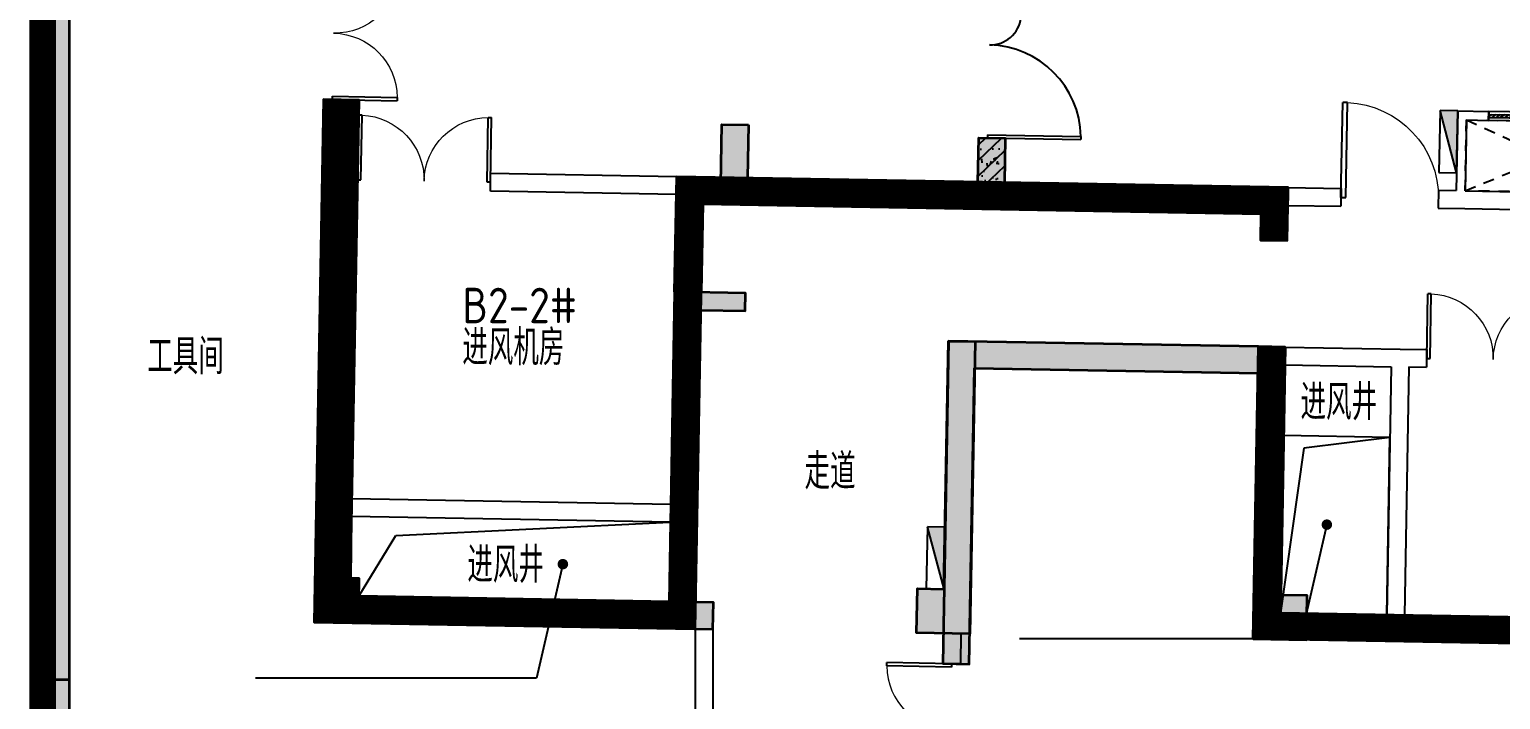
# Model space of a CAD drawing. Extents: x 512858 to 514372, y -232486 to -231710.
# Drawn here: x 512868.3 to 512884.9, y -232231.13 to -232223.56 of the extents above; entities that cross this region are included whole.
import ezdxf

# ---------------------------------------------------------------- set-up
doc = ezdxf.new("R2010")
doc.units = 0
doc.header["$LTSCALE"] = 1000
for name, pattern in [('1#HXT-B2$0$CACHE2', [0.1875, 0.125, -0.0625]), ('__DASH', [0.35, 0.25, -0.1]), ('DASH', [0.35, 0.25, -0.1])]:
    doc.linetypes.add(name, pattern=pattern)
doc.layers.get('0').update_dxf_attribs({"color": 252})
for name, color, linetype in [('1#HXT-B2$0$A-FIRE-DOOR', 252, 'Continuous'), ('1#HXT-B2$0$A-HOLE-H', 252, '1#HXT-B2$0$CACHE2'), ('1#HXT-B2$0$A-PATT-COLU', 252, 'Continuous'), ('1#HXT-B2$0$A-STR-CONC-B', 252, 'Continuous'), ('1#HXT-B2$0$A-WALL-S', 252, 'Continuous'), ('1#HXT-B2$0$A-WINDOW', 252, 'Continuous'), ('_0', 252, 'Continuous'), ('A-ANNO-NOTE', 252, 'Continuous'), ('A-DOOR-FIRE', 252, 'Continuous'), ('A-WALL-BLOK', 252, 'Continuous'), ('PUB_HATCH', 252, 'Continuous'), ('WALL', 252, 'Continuous'), ('建-房间名称', 252, 'Continuous'), ('风井', 252, 'Continuous')]:
    doc.layers.add(name, color=color, linetype=linetype)
for name, color, linetype, lineweight in [('P-FIRE-FH', 252, 'Continuous', 25), ('S-WALL', 252, 'Continuous', 35), ('S-WALL-HATC', 252, 'Continuous', 25), ('面积-不计容-地下室-1', 4, 'Continuous', 0)]:
    doc.layers.add(name, color=color, linetype=linetype, lineweight=lineweight)
doc.styles.add('邻里中心-雨水$0$STANDARD', font='GBENOR', dxfattribs={"bigfont": 'GBCBIG'})
pattern_1 = [(45, (0, 0), (-88.38834764831844, 88.38834764831844), []), (50, (0, 0), (358.6300913003767, -31.37606749129755), [37.5, -412.5]), (355, (0, 0), (-69.3756668065, 376.0960668500059), [30, -330]), (100.4514, (29.88584, -2.61467), (289.2546908570108, 344.7197710304768), [31.870095, -350.571056]), (46.1842, (0, 100), (533.6205243128222, -82.75950716450905), [56.25, -618.75]), (96.63560000000001, (44.4683725, 93.1033465), (467.3313527743517, 487.0589354502209), [47.805144, -525.8565]), (351.1842, (0, 100), (467.3309725668136, 487.0593004626623), [45, -495]), (21, (50, 75), (298.4535260592309, -201.3094453326694), [37.5, -412.5]), (325.9999999999999, (50, 75), (121.6576659607912, 362.5750225234264), [30, -330]), (71.4514, (74.8711165, 58.224197), (420.111314290745, 161.2652483549762), [31.870095, -350.571056]), (37.5, (0, 0), (6.079927658645312, 166.4469269156558), [0, -326, 0, -335, 0, -331.25]), (7.5, (0, 0), (131.5347687210743, 197.2058559411801), [0, -191, 0, -318.5, 0, -126.25]), (-32.5, (-111.5, 0), (266.9112180862045, -11.27743586718988), [0, -125, 0, -390, 0, -517.5]), (-42.50000000000001, (-161.5, 0), (291.5930846711931, 50.05249116615887), [0, -162.5, 0, -259, 0, -367.5])]

# ---------------------------------------------------------------- blocks, each defined once
blk = doc.blocks.new('A$C1A826BC4')
at = {"layer": 'S-WALL-HATC', "linetype": 'ByBlock'}
h = blk.add_hatch(dxfattribs=at)
h.set_pattern_fill('ARMOREDW', color=256, scale=10)
h.set_pattern_definition([(49.99999999999999, (127530.6806265349, -132999.9003248703), (71.72601826007535, -6.275213498259511), [7.5, -82.5]), (354.9999999999999, (127530.6806265349, -132999.9003248703), (-13.8751333613, 75.21921337000123), [5.999999999999999, -65.99999999999999]), (100.4513999999999, (127536.6577945347, -133000.4232588701), (57.85093817140216, 68.9439542060954), [6.374019000000001, -70.1142112]), (46.18420000000003, (127530.6806265346, -132979.9003248702), (106.7241048625645, -16.55190143290181), [11.24999999999993, -123.7499999999995]), (96.63559999999994, (127539.574301035, -132981.2796555702), (93.46627055487033, 97.41178709004413), [9.561028799999994, -105.1713]), (351.1841999999999, (127530.6806265346, -132979.9003248702), (93.46619451336277, 97.41186009253246), [9, -99]), (21, (127540.680626535, -132984.9003248702), (59.69070521184616, -40.26188906653388), [7.5, -82.5]), (325.9999999999999, (127540.680626535, -132984.9003248702), (24.33153319215818, 72.51500450468534), [5.999999999999999, -65.99999999999999]), (71.4514, (127545.6548498351, -132988.2554854701), (84.02226285814903, 32.25304967099524), [6.374019000000001, -70.1142112]), (45, (127530.6806265349, -132999.9003248703), (-56.5685424949238, 56.5685424949238), [])])
h.paths.add_polyline_path([(-11051.88461951958, -10705.51069730692), (-11330.5227560529, 4837.563358053507), (-11030.57095015375, 4842.940544827987), (-10751.93281362043, -10700.13351053253)])
h = blk.add_hatch(dxfattribs=at)
h.set_pattern_fill('_U', color=256, scale=10, pattern_type=0)
h.set_pattern_definition([(0, (-538417.3459273987, -190730.0749926505), (1e-16, 10), [])])
h.paths.add_polyline_path([(24800.00487646752, -1700.011791872617), (24800.00174963975, -1390.011791883589), (23250.00640824402, -1390.03713774294), (23250.09287649544, -9699.724699086595), (20000.10071782616, -9699.758517587004), (20000.10071782593, -6199.758517392445), (15699.98758331465, -6199.758517392474), (15700.06950030988, -6699.746202414652), (9099.312148992207, -6699.888233570004), (9099.312148991972, -9699.871939888719), (2900.037094891421, -9699.871939888775), (2900.085113763111, -6699.845646244794), (2600.046656506951, -6700.020034563349), (2600.068311952171, -9999.939577398356), (9399.312148992207, -9999.939577398443), (9400.072622366482, -6999.811758462311), (16000.07262201072, -6999.743080739514), (16000.06741974631, -6499.800140616746), (19600.00940395764, -6499.800142500171), (19600.10383955832, -9999.762679847976), (23650.09321352385, -9999.723504708236), (23650.01293142955, -1700.030596789817)])
h.paths.add_polyline_path([(28053.59982448129, -6499.672312431532), (28049.99147232168, -1389.958647348103), (26099.99529176811, -1389.990534107725), (26099.99529176776, -1699.990534147946), (27750.20325348759, -1699.963549590117), (27753.60022322985, -6499.677177672158)])
h.paths.add_polyline_path([(29550.00892210228, -6499.648044431553), (34150.05661496707, -6499.573443202826), (34150.05351616174, -6199.635246307676), (29550.00602053932, -6199.679742104548)])
h.paths.add_polyline_path([(-7999.973161669215, -2600.009653148009), (-7599.956445822259, -2600.009653147979), (-7599.94424115622, -1390.014462482475), (-9099.98571876681, -1390.025032227713), (-9100.02369841095, 3999.985774115747), (-9000.041838908568, 3999.938448828674), (-9000.002375454991, 4499.985774115747), (-9500.047042232589, 4499.980570792775), (-11024.42276301072, 4499.980570792775), (-11019.0430007804, 4199.885100074928), (-9500.043919533957, 4199.885100074928), (-9499.98252631037, -1700.06548664454), (-7999.982526395703, -1700.049878070044)])
h.paths.add_polyline_path([(-7599.971575633623, -4100.00965314798), (-7999.957553094137, -4100.00965314801), (-7999.896159464144, -10000.00015043133), (-3699.988522815052, -10000.00015043127), (-3699.927658777102, -5200.043891266163), (2600.036813039565, -5200.04389126625), (2600.038771849941, -5498.533088433906), (2900.104344944353, -5498.358684355015), (2900.113921938115, -4900.026571270806), (-3999.853670409764, -4900.0983703768), (-4000.053234862629, -9700.00017773686), (-7499.993458389887, -9700.000177736772), (-7501.719821469625, -9500.060376125271), (-7600.026042859186, -9500.000150431413)])
h = blk.add_hatch(color=256, dxfattribs=at)
h.dxf.hatch_style = 1
edge = h.paths.add_edge_path()
edge.add_line((-500.023742272635, 4499.989590971353), (-500.023742272635, 4499.999823057413))
edge.add_line((41049.99502414267, -2699.998694709648), (41049.99502414267, -2699.998885000037))
h.paths.add_polyline_path([(27749.96263950691, -5100.065193449031), (34149.98966924578, -5099.986356164853), (34149.99646506692, -4899.98635636596), (31249.99646707287, -4900.028677491442), (31249.99768022832, -4399.996621151222), (30949.99768022797, -4399.996621151135), (30949.99681364128, -4900.05044931767), (28049.96263950656, -4899.970984425599), (28049.96263950656, -1700.075359644514), (27749.96263950691, -1700.075359644601)])
h = blk.add_hatch(color=256, dxfattribs=at)
h.dxf.hatch_style = 1
h.paths.add_polyline_path([(-7600.026042859186, -9500.000150431413), (-7599.992900746758, -4100.008013280051), (-7999.992900761892, -4100.008013280022), (-8000.026043136371, -10000.00015043135), (-7499.993458389887, -10000.00015043141), (-7499.993458389537, -9500.000150431413)])
at = {"layer": 'S-WALL-HATC'}
h = blk.add_hatch(color=256, dxfattribs=at)
h.dxf.hatch_style = 1
h.paths.add_polyline_path([(-3199.998539495748, -4300.062317557924), (-3199.998539496097, -4899.949356619763), (-600.0167686372297, -4900.060330427368), (-599.996215174906, -4399.996621150989), (-299.9962151745567, -4399.99662115096), (-300.0249882990029, -4900.038909578143), (2899.975011701346, -4900.043351071887), (2899.971124171163, -5200.043351033848), (-3499.998523836839, -5200.044353223435), (-3499.998539496097, -4300.062317557837)])
h = blk.add_hatch(color=256, dxfattribs=at)
h.dxf.hatch_style = 1
h.paths.add_polyline_path([(-3699.93361954717, -5100.044353223522), (-3699.93361954717, -6200.026060622215), (-4000.117229998927, -6200.026060622215), (-4000.117229999276, -4900.061376721744), (-3499.998539496097, -4900.061376721802), (-3499.998539496097, -5100.044353223464)])
at = {"layer": 'S-WALL-HATC', "linetype": 'ByBlock'}
h = blk.add_hatch(color=256, dxfattribs=at)
h.dxf.hatch_style = 1
h.paths.add_polyline_path([(-3699.990769277792, -9700.000176942645), (-3700.015480175498, -6400.026061336248), (-3200.015486272983, -6400.021700562153), (-3200.015486272983, -6200.021700562123), (-4000.015480175149, -6200.021700522339), (-3999.990769277792, -9700.000176942616), (-7499.896158974268, -9700.04467476462), (-7499.896158974036, -10000.04467476462), (-3500.013039665762, -10000.03891114835), (-3500.013039666112, -9700.038911148353)])
h = blk.add_hatch(color=256, dxfattribs=at)
h.dxf.hatch_style = 1
h.paths.add_polyline_path([(-900.6729408279061, -6699.991124881286), (-900.6729408282554, -9499.997127942013), (-1199.897720172536, -9499.98512182053), (-1199.897720172536, -9999.979118759657), (-600.6729408279061, -9999.991124881228), (-600.6729408282554, -6699.991124881228)])
h = blk.add_hatch(dxfattribs=at)
h.set_pattern_fill('AN31C', color=256, scale=10)
h.set_pattern_definition([(45, (-7899.98871080915, -9898.589054807991), (-1.414213562373096, 1.414213562373095), []), (49.99999999999999, (-7899.98871080915, -9898.589054807991), (7.172601826007535, -0.6275213498259513), [0.75, -8.25]), (354.9999999999999, (-7899.98871080915, -9898.589054807991), (-1.38751333613, 7.521921337000121), [0.5999999999999999, -6.6]), (100.4513999999999, (-7899.390994009213, -9898.641348207922), (5.785093817140217, 6.894395420609533), [0.6374019, -7.01142112]), (46.18420000000003, (-7899.988710809266, -9896.589054807991), (10.67241048625644, -1.65519014329018), [1.124999999999997, -12.37499999999998]), (96.63559999999994, (-7899.099343359587, -9896.726987877919), (9.346627055487033, 9.741178709004425), [0.9561028799999997, -10.51712999999999]), (351.1841999999999, (-7899.988710809266, -9896.589054807991), (9.346619451336274, 9.741186009253244), [0.8999999999999999, -9.9]), (21, (-7898.988710809266, -9897.089054807933), (5.969070521184616, -4.026188906653385), [0.75, -8.25]), (325.9999999999999, (-7898.988710809266, -9897.089054807933), (2.433153319215819, 7.251500450468533), [0.5999999999999999, -6.6]), (71.4514, (-7898.491288479534, -9897.424570867995), (8.402226285814905, 3.225304967099523), [0.6374019, -7.01142112]), (37.50000000000001, (-7899.98871080915, -9898.589054807991), (0.1215985531729064, 3.328938538313114), [0, -6.52, 0, -6.699999999999999, 0, -6.624999999999999]), (7.5, (-7899.98871080915, -9898.589054807991), (2.630695374421486, 3.944117118823603), [0, -3.819999999999999, 0, -6.369999999999997, 0, -2.524999999999999]), (327.5, (-7902.218710809248, -9898.589054807991), (5.338224361724089, -0.2255487173437972), [0, -2.5, 0, -7.800000000000001, 0, -10.35]), (317.4999999999999, (-7903.218710809131, -9898.589054807904), (5.831861693423865, 1.001049823323177), [0, -3.25, 0, -5.179999999999999, 0, -7.349999999999999])])
h.paths.add_polyline_path([(2600.002027037903, -6700.020034575369), (-900.00021620607, -6700.020034575748), (-900.0005881147226, -10341.99435121898), (-600.0005881150719, -10341.99438185417), (-600.000246841344, -7000.020034575718), (2600.002027038252, -7000.020034575369)])
h = blk.add_hatch(color=256, dxfattribs=at)
h.dxf.hatch_style = 1
h.paths.add_polyline_path([(2900.037094891421, -6699.991124881286), (2900.03709489177, -9499.997127942072), (3199.261874236516, -9499.98512182053), (3199.261874236166, -9999.979118759657), (2600.03709489177, -9999.991124881317), (2600.037094891421, -6699.991124881257)])
at = {"layer": 'S-WALL', "color": 5, "linetype": 'ByBlock'}
for points in [[(-11051.88461951958, -10705.51069730692), (-11330.5227560529, 4837.563358053507), (-11030.57095015375, 4842.940544827987), (-10751.93281362043, -10700.13351053253), (-11051.88461951958, -10705.51069730692)], [(2600.002027037903, -6700.020034575369), (-900.00021620607, -6700.020034575748), (-900.0005881147226, -10341.99435121898), (-600.0005881150719, -10341.99438185417), (-600.000246841344, -7000.020034575718), (2600.002027038252, -7000.020034575369), (2600.002027037903, -6700.020034575369)]]:
    blk.add_lwpolyline(points, dxfattribs=at)
blk.add_lwpolyline([(24800.00174963975, -1390.011791883619), (24800.00487646752, -1700.011791872617), (23650.01293142955, -1700.030596789817), (23650.09321352385, -9999.723504708236), (19600.10383955832, -9999.762679847976), (19600.00940395764, -6499.800142500171), (16000.06741974631, -6499.800140616746), (16000.07262201072, -6999.743080739514), (9400.072622366482, -6999.811758462311), (9399.312148992207, -9999.939577398443), (2600.068311952171, -9999.939577398356), (2600.046645741211, -6700.020034569694), (2900.085113763111, -6699.845646244794), (2900.037094891421, -9699.871939888775), (9099.312148991972, -9699.871939888719), (9099.312148992207, -6699.888233570004), (15700.06950030988, -6699.746202414652), (15699.98758331465, -6199.758517392474), (20000.10071782593, -6199.758517392445), (20000.10071782616, -9699.758517587004), (23250.09287649544, -9699.724699086595), (23250.00640824402, -1390.03713774294)], close=True, dxfattribs=at)
at = {"layer": 'S-WALL', "linetype": 'ByBlock', "lineweight": 35}
for points in [[(-7600.026042859186, -9500.000150431413), (-7599.992900746758, -4100.008013280051), (-7999.992900761892, -4100.008013280022), (-8000.026043136371, -10000.00015043135), (-7499.993458389887, -10000.00015043141), (-7499.993458389537, -9500.000150431413)], [(-3699.93361954682, -5200.044353223522), (-3699.93361954717, -6200.026060622215), (-4000.117229998927, -6200.026060622215), (-4000.117229999276, -4900.061376721744), (-3499.998539496097, -4900.061376721802), (-3499.998539496097, -5200.044353223435)], [(-3699.990769277792, -9700.000176942645), (-3700.015480175498, -6400.026061336248), (-3200.015486272983, -6400.021700562153), (-3200.015486272983, -6200.021700562123), (-4000.015480175149, -6200.021700522339), (-3999.990769277792, -9700.000176942616), (-7499.896158974268, -9700.04467476462), (-7499.896158974036, -10000.04467476462), (-3500.013039665762, -10000.03891114835), (-3500.013039666112, -9700.038911148353)], [(-900.672940828139, -9499.991124881228), (-900.6729408279061, -6699.991124881286), (-600.672940828139, -6699.991124881228), (-600.6729408279061, -9999.991124881228), (-600.6729408279061, -9999.991124881228), (-600.6729408279061, -9999.991124881228), (-1200.672940827906, -9999.991124881228), (-1200.672940828255, -9499.991124881257)], [(2900.037094891421, -9499.991124881317), (2900.037094891421, -6699.991124881286), (2600.037094891421, -6699.991124881257), (2600.03709489177, -9999.991124881317), (2600.03709489177, -9999.991124881317), (2600.03709489177, -9999.991124881317), (3200.03709489177, -9999.991124881286), (3200.037094891421, -9499.991124881286)]]:
    blk.add_lwpolyline(points, close=True, dxfattribs=at)
at = {"layer": 'S-WALL', "color": 5, "linetype": 'ByBlock', "elevation": 7.68929568e-08}
blk.add_lwpolyline([(-7999.957553094137, -4100.00965314801), (-7999.896159464144, -10000.00015043133), (-3699.988522815052, -10000.00015043127), (-3699.927674436476, -5200.04389126625), (2600.036797380075, -5200.043891266163), (2600.038757164381, -5498.53308844252), (2900.104344944353, -5498.358684355015), (2900.113921938115, -4900.026571270806), (-3999.853670409764, -4900.0983703768), (-4000.053234862629, -9700.00017773686), (-7499.993458389887, -9700.000177736772), (-7501.719821469625, -9500.060376125271), (-7600.026042859186, -9500.000150431413), (-7599.971575633739, -4100.009653148038)], dxfattribs=at)
at = {"layer": 'S-WALL'}
blk.add_lwpolyline([(-3199.998539495748, -4300.062317557924), (-3199.998539496097, -4899.949356619763), (-600.0167686372297, -4900.060330427368), (-599.996215174906, -4399.996621150989), (-299.9962151745567, -4399.99662115096), (-300.0249882990029, -4900.038909578143), (2899.975011701346, -4900.043351071887), (2899.971108511905, -5200.043351033935), (-3499.998539496097, -5200.044353223435), (-3499.998539496097, -4300.062317557837)], close=True, dxfattribs=at)
blk = doc.blocks.new('1#HXT-B2$0$$DorLib2D$00000001')
for p, q in [((0.45, 0.9750000000000001), (0.5000000000000002, 0.9750000000000001)), ((0.45, 0), (0.45, 0.9750000000000001)), ((0.5, 0), (0.5, 0.9750000000000001)), ((0.5, 0), (0.45, 0))]:
    blk.add_line(p, q)
at = {"lineweight": 13}
blk.add_arc((0.475, 0), 0.975, 91.4692835813538, 180, dxfattribs=at)
blk = doc.blocks.new('1#HXT-B2$0$$DorLib2D$00000225')
at = {"color": 0}
for p, q in [((0.4750000000000032, -0.0014478852985498), (0.4750000000000032, 0.7521225008925327)), ((0.4750000000000032, 0.7521225008925327), (0.5000000000000036, 0.7521225008925363)), ((0.5000000000000036, -0.0014478852985498), (0.5000000000000036, 0.7521225008925363)), ((-0.4999999999999982, -3.6e-15), (-0.5, 0.252035990386009)), ((-0.4750000000000014, 0.252035990386009), (-0.5, 0.252035990386009)), ((-0.4749999999999996, -3.6e-15), (-0.4750000000000014, 0.252035990386009)), ((-0.4749999999999996, -3.6e-15), (-0.4999999999999947, -3.6e-15)), ((0.4750000000000032, -0.0014478852985498), (0.4999999999999929, -0.0014478852985498))]:
    blk.add_line(p, q, dxfattribs=at)
for centre, radius, start, end in [((0.5046168020419071, -0.0019208093578129), 0.7546247204382253, 92.24926861260724, 179.7237749158362), ((-0.5007908120542499, 0.0025725639174823), 0.2507930763238999, 359.7898704778746, 84.09743784757413)]:
    blk.add_arc(centre, radius, start, end, dxfattribs=at)
blk = doc.blocks.new('1#HXT-B2$0$$WINLIB2D$00000039')
at = {"color": 0}
for points in [[(-0.4999999999983409, 0.5000000000445652), (-0.4999999999999964, -0.4999999999999716)], [(0.5000000000016591, 0.4999999999536158), (-0.4999999999983409, 0.5000000000445652)], [(0.4999999999983338, -0.5000000000463842), (0.4999999999999609, 0.4999999999999432)], [(-0.499999999999428, 0.1666666667124446), (0.500000000000572, 0.1666666666205998)], [(-0.4518745131427302, -0.1666666666260284), (-0.5000000000072298, 0.083585865078021)], [(-0.3838834764901549, -0.166666666632409), (-0.4479860405916831, 0.1666666667079113)], [(-0.3158924398378069, -0.166666666637866), (-0.3799950039392748, 0.1666666667006353)], [(-0.2479014031851996, -0.166666666645142), (-0.3120039672867243, 0.1666666666951784)], [(-0.1799103665328481, -0.1666666666505989), (-0.2440129306343159, 0.1666666666887977)], [(-0.1119193298802692, -0.1666666666569512), (-0.1760218939817904, 0.1666666666824455)], [(-0.0439282932278893, -0.1666666666633319), (-0.1080308573293216, 0.1666666666760648)], [(0.024062743424718, -0.1666666666696841), (-0.0400398206768031, 0.1666666666697125)], [(0.092053780077034, -0.1666666666751411), (0.0279512159755768, 0.1666666666642556)], [(0.1600448167296129, -0.1666666666815217), (0.0959422526280953, 0.1666666666578749)], [(0.2280358533819644, -0.166666666687874), (0.163933289280525, 0.1666666666505989)], [(0.2960268900345753, -0.1666666666942547), (0.231924325933047, 0.1666666666460657)], [(0.3640179266869801, -0.1666666667006069), (0.2999153625854838, 0.166666666639685)], [(0.4320089633395341, -0.1666666667060639), (0.3679063992380058, 0.166666666632409)], [(0.4999999999916831, -0.1666666667115209), (0.4358974358904746, 0.1666666666260568)], [(-0.500000000000572, -0.1666666666214951), (0.499999999999428, -0.1666666667124446)], [(0.4999999999983338, -0.5000000000463842), (-0.5000000000016662, -0.4999999999554348)]]:
    blk.add_lwpolyline(points, dxfattribs=at)
blk = doc.blocks.new('1#HXT-B2')
at = {"layer": '1#HXT-B2$0$A-PATT-COLU'}
h = blk.add_hatch(dxfattribs=at)
h.set_pattern_fill('钢筋混凝土', color=256, scale=50, style=0)
h.set_pattern_definition(pattern_1)
h.paths.add_polyline_path([(-152556.9750723601, -1003870.913841226), (-152856.9750723601, -1003870.913841226), (-152856.9750723601, -1004370.913841226), (-152690.3084056935, -1004470.913841226), (-152556.9750723601, -1004370.913841226)], flags=17)
h = blk.add_hatch(dxfattribs=at)
h.set_pattern_fill('钢筋混凝土', color=256, scale=50, style=0)
h.set_pattern_definition(pattern_1)
h.paths.add_polyline_path([(-153156.9750723602, -1004370.913841226), (-153156.9750723602, -1004670.913841226), (-152656.9750723601, -1004670.913841226), (-152690.3084056935, -1004470.913841226), (-152856.9750723601, -1004370.913841226)], flags=17)
h = blk.add_hatch(dxfattribs=at)
h.set_pattern_fill('钢筋混凝土', color=256, scale=50, style=0)
h.set_pattern_definition(pattern_1)
h.paths.add_polyline_path([(-152690.3084056935, -1004470.913841226), (-152656.9750723601, -1004670.913841226), (-149356.9750723601, -1004670.913841226), (-149356.9750723601, -1004370.913841226), (-152556.9750723601, -1004370.913841226)], flags=17)
at = {"layer": '1#HXT-B2$0$A-HOLE-H'}
blk.add_lwpolyline([(-147356.9752886395, -1003570.916373803), (-145506.9752885606, -1003570.916373803), (-145506.9752885605, -1004370.913841227), (-147356.9752886397, -1004370.913841227)], close=True, dxfattribs=at)
for points in [[(-147356.9752885641, -1004370.913841227), (-145506.9752885606, -1003570.91637381)], [(-147356.9752885652, -1003570.916373813), (-145506.9752885605, -1004370.913841227)]]:
    blk.add_lwpolyline(points, dxfattribs=at)
at = {"layer": '1#HXT-B2$0$A-STR-CONC-B'}
for p, q in [((-152856.9750723601, -1003870.913841226), (-152856.9750723601, -1004370.913841226)), ((-152556.9750723601, -1003870.913841226), (-152856.9750723601, -1003870.913841226)), ((-152556.9750723601, -1003870.913841226), (-152556.9750723601, -1004370.913841226)), ((-153156.9750723602, -1004370.913841226), (-152856.9750723601, -1004370.913841226)), ((-152556.9750723601, -1004370.913841226), (-149356.9750723601, -1004370.913841226)), ((-149356.9750723601, -1004370.913841226), (-149356.9750723601, -1004670.913841226)), ((-153156.9750723602, -1004670.913841226), (-152656.9750723601, -1004670.913841226)), ((-152656.9750723601, -1004670.913841226), (-149356.9750723601, -1004670.913841226))]:
    blk.add_line(p, q, dxfattribs=at)
at = {"layer": '1#HXT-B2$0$A-WALL-S'}
for p, q in [((-147456.9752885652, -1003470.916373796), (-147456.9752885641, -1004370.913841226)), ((-147456.9752885652, -1003470.916373796), (-147106.9752885631, -1003470.916373798)), ((-147356.975288565, -1003570.916373797), (-147356.9752885641, -1004370.913841226)), ((-147356.975288565, -1003570.916373797), (-147106.9752885635, -1003570.916373798)), ((-152856.971847162, -1003870.914018125), (-152856.971847162, -1003870.913841226)), ((-152856.971847162, -1003870.914018125), (-152656.971847162, -1003870.914018125)), ((-152656.971847162, -1003870.914018125), (-152656.971847162, -1003870.913841226)), ((-149356.9750723601, -1004370.913841226), (-148756.9752885142, -1004370.913841226)), ((-147656.9752885142, -1004370.913841226), (-147456.9752885641, -1004370.913841226)), ((-147356.9752885641, -1004370.913841226), (-143306.9752885638, -1004370.913841226)), ((-149356.9750723601, -1004570.913841226), (-148756.9752885142, -1004570.913841226)), ((-147656.9752885142, -1004570.913841226), (-147356.975288564, -1004570.913841226)), ((-147356.975288564, -1004570.913841226), (-143206.9752885639, -1004570.913841226))]:
    blk.add_line(p, q, dxfattribs=at)
for points in [[(-147106.9752885631, -1003470.916373798), (-147106.9752885635, -1003570.916373798)], [(-152856.971847162, -1003870.913841226), (-152656.971847162, -1003870.913841226)], [(-148756.9752885142, -1004370.913841226), (-148756.9752885142, -1004570.913841226)], [(-147656.9752885142, -1004370.913841226), (-147656.9752885142, -1004570.913841226)]]:
    blk.add_lwpolyline(points, dxfattribs=at)
at = {"layer": '1#HXT-B2$0$A-FIRE-DOOR', "xscale": -1400, "yscale": -1400, "zscale": 200, "rotation": 90}
blk.add_blockref('1#HXT-B2$0$$DorLib2D$00000225', (-152756.971847162, -1003170.913841226), dxfattribs=at)
at = {"layer": '1#HXT-B2$0$A-FIRE-DOOR', "xscale": -1100, "yscale": 1100, "zscale": 200}
blk.add_blockref('1#HXT-B2$0$$DorLib2D$00000001', (-148206.9752885142, -1004470.913841226), dxfattribs=at)
at = {"layer": '1#HXT-B2$0$A-WINDOW', "xscale": 700, "yscale": -100, "zscale": 100}
blk.add_blockref('1#HXT-B2$0$$WINLIB2D$00000039', (-146756.9752885633, -1003520.916373799), dxfattribs=at)
blk = doc.blocks.new('地下二层墙柱')
at = {"layer": 'S-WALL-HATC'}
h = blk.add_hatch(color=256, dxfattribs=at)
h.paths.add_polyline_path([(1846413.775977148, 553377.1577675517), (1846413.775977148, 550907.1288674674), (1878313.775977152, 550907.1288674643), (1878313.775977149, 553367.6905070897), (1883363.775977151, 553367.6905070897), (1883363.775977151, 610767.6905070879), (1772295.156295664, 610767.6905070879), (1772295.156295664, 556321.5814967761), (1814105.062122768, 553377.1577675517)])
h.paths.add_polyline_path([(1814115.612667942, 553677.1577675517), (1772595.156295663, 556601.1972881453), (1772595.156295663, 610467.6905070879), (1883063.775977151, 610467.6905070879), (1883063.775977151, 553667.6905070883), (1878013.775977144, 553667.6905070867), (1878013.775977144, 551207.1288674662), (1846713.775977152, 551207.1288674674), (1846713.775977152, 553677.1577675515)], flags=16)
at = {"layer": 'S-WALL'}
blk.add_lwpolyline([(1814105.062122768, 553377.1577675517), (1772295.156295664, 556321.5814967761), (1772295.156295664, 610767.6905070879), (1883363.775977151, 610767.6905070879), (1883363.775977151, 553367.6905070897), (1878313.775977149, 553367.6905070897), (1878313.775977152, 550907.1288674643), (1846413.775977148, 550907.1288674674), (1846413.775977148, 553377.1577675517)], close=True, dxfattribs=at)
blk.add_lwpolyline([(1814119.120827641, 553676.910708668), (1772595.156295663, 556601.1972881453), (1772595.156295663, 610467.6905070879), (1883063.775977151, 610467.6905070879), (1883063.775977151, 553667.6905070883), (1878013.775977144, 553667.6905070867), (1878013.775977144, 551207.1288674662), (1846713.775977152, 551207.1288674674), (1846713.775977152, 553677.1577675515), (1814112.095819546, 553677.1577675517)], dxfattribs=at)
blk = doc.blocks.new('$TwtSys$00000434')
for p, q in [((-0.5, 0.5), (-0.5, -0.5)), ((-0.5, -0.5), (0.5, 0.5)), ((0.5, 0.5), (-0.5, 0.5)), ((0.5, -0.5), (0.5, 0.5)), ((-0.5, -0.5), (0.5, -0.5))]:
    blk.add_line(p, q)
blk.add_solid([(0.5, -0.5), (0.5, 0.5), (-0.5, -0.5)])
blk = doc.blocks.new('A$C2B566C6E')
at = {"layer": 'P-FIRE-FH', "xscale": 699.9999999999999, "yscale": 199.9999999999999, "zscale": 699.9999999999999, "rotation": 88.97357418102004}
for p in [(15763.29429013748, -45991.3620979462), (9978.230489880429, -50688.48422134231)]:
    blk.add_blockref('$TwtSys$00000434', p, dxfattribs=at)
blk = doc.blocks.new('$DorLib2D$00000002')
for p, q in [((-0.5, -1e-16), (-0.5000000000000007, 0.4875)), ((-0.4750000000000007, 0.4875), (-0.5000000000000007, 0.4875)), ((-0.475, 0), (-0.4750000000000007, 0.4875)), ((0.475, 0), (0.4750000000000007, 0.4875)), ((0.4750000000000007, 0.4875), (0.5000000000000007, 0.4875)), ((0.5, -1e-16), (0.5000000000000007, 0.4875)), ((-0.5, -1e-16), (-0.475, 0)), ((0.5, -1e-16), (0.475, 0))]:
    blk.add_line(p, q)
at = {"lineweight": 13}
for centre, start, end in [((-0.4875, 0), 0, 88.53071641864632), ((0.4875, 0), 91.46928358135371, 180)]:
    blk.add_arc(centre, 0.4875, start, end, dxfattribs=at)

msp = doc.modelspace()

# ---------------------------------------------------------------- hatches: boundary and pattern name
at = {"layer": 'A-ANNO-NOTE'}
for points in [[(512883.0043356916, -232229.1540316553, 0.9999999999999999), (512882.8843356916, -232229.1540316553, 0.9999999999999999)], [(512874.3821989016, -232229.6002250703, 0.9999999999999999), (512874.2621989016, -232229.6002250703, 0.9999999999999999)]]:
    msp.add_hatch(color=252, dxfattribs=at).paths.add_polyline_path(points, flags=17)
at = {"layer": 'PUB_HATCH'}
msp.add_hatch(color=252, dxfattribs=at).paths.add_polyline_path([(512868.6027931193, -232233.0471237973), (512868.7527931193, -232232.9073159016), (512868.7527931193, -232179.0408226826), (512868.6027931193, -232178.8908226826), (512868.4527931194, -232178.7408226826), (512868.4527931194, -232233.1869316929)], flags=17)

# ---------------------------------------------------------------- linework, layer by layer
at = {"layer": 'A-ANNO-NOTE', "color": 252}
for p, q in [((512882.9443356916, -232229.1540316553), (512882.6460825804, -232230.4415225098)), ((512874.3221989016, -232229.6002250703), (512874.0239457903, -232230.8877159248)), ((512882.6460825804, -232230.4415225098), (512879.4742266565, -232230.4415225098)), ((512874.0239457903, -232230.8877159248), (512870.8520898665, -232230.8877159248))]:
    msp.add_line(p, q, dxfattribs=at)
at = {"layer": 'A-WALL-BLOK', "color": 252}
for p, q in [((512871.6218011907, -232224.3546098344), (512871.6096760315, -232225.0319920972)), ((512871.8217691572, -232224.3581892659), (512871.809643998, -232225.0355715287)), ((512871.809643998, -232225.0355715287), (512871.6096760315, -232225.0319920972)), ((512871.7034548954, -232225.3563681195), (512871.7070376254, -232225.156400212)), ((512872.0074160027, -232225.1617819487), (512871.7070376254, -232225.156400212)), ((512875.6067017852, -232225.2262686421), (512873.5071753092, -232225.1886524236)), ((512875.6031190552, -232225.4262365496), (512875.6067017852, -232225.2262686421)), ((512872.0038332727, -232225.3617498562), (512871.7034548954, -232225.3563681195)), ((512875.6031190552, -232225.4262365496), (512873.5035925793, -232225.3886203312)), ((512882.4734441038, -232227.1493814006), (512882.4698613934, -232227.3493493085)), ((512882.4734441038, -232227.1493814006), (512883.7732355051, -232227.172669018)), ((512883.7732355051, -232227.172669018), (512884.0731873669, -232227.1780430836)), ((512882.4698613934, -232227.3493493085), (512883.6696688408, -232227.3708455707)), ((512883.6696688408, -232227.3708455707), (512883.6195098734, -232230.170453332)), ((512883.8696367487, -232227.3744282811), (512883.8194777813, -232230.1740360423)), ((512883.8696367487, -232227.3744282811), (512884.0696046565, -232227.3780109915)), ((512871.9375094658, -232229.0610091897), (512871.9410921614, -232228.8610412815)), ((512875.5405227238, -232228.9255299495), (512871.9410921614, -232228.8610412815)), ((512875.5369400282, -232229.1254978576), (512875.5405227238, -232228.9255299495)), ((512875.5369400282, -232229.1254978576), (512871.9375094658, -232229.0610091897)), ((512883.8194777813, -232230.1740360423), (512883.6195098734, -232230.170453332)), ((512875.8153406076, -232230.3343004689), (512875.8153406076, -232233.4117921093)), ((512876.0153406076, -232230.3343004689), (512875.8153406076, -232230.3343004689)), ((512876.0153406076, -232230.3343004689), (512876.0153406076, -232233.4117921093)), ((512878.6149646748, -232230.3808290338), (512878.6088381473, -232230.7227773815)), ((512878.8149325823, -232230.3844117646), (512878.6149646748, -232230.3808290338)), ((512878.8149325823, -232230.3844117646), (512878.8088060549, -232230.7263601123))]:
    msp.add_line(p, q, dxfattribs=at)
for points in [[(512871.8217691572, -232224.3581892659), (512871.6218011907, -232224.3546098344)], [(512872.0038332727, -232225.3617498562), (512872.0074160027, -232225.1617819487)], [(512873.5035925793, -232225.3886203312), (512873.5071753092, -232225.1886524236)], [(512884.0731873669, -232227.1780430836), (512884.0696046565, -232227.3780109915)], [(512878.8088060549, -232230.7263601123), (512878.6088381473, -232230.7227773815)]]:
    msp.add_lwpolyline(points, dxfattribs=at)
at = {"layer": 'WALL', "color": 252}
for p, q in [((512868.4527931194, -232233.1869316929), (512868.4527931194, -232178.7408226826)), ((512868.7527931193, -232232.9073159016), (512868.7527931193, -232179.0408226826))]:
    msp.add_line(p, q, dxfattribs=at)
at = {"layer": '面积-不计容-地下室-1', "linetype": 'DASH', "ltscale": 0.003, "const_width": 0.3}
msp.add_lwpolyline([(512868.451934564, -232233.1869316929), (512910.2618403958, -232236.131355422), (512942.5705542455, -232236.131355422), (512942.5705542455, -232238.6013843222), (512974.4714128008, -232238.6013843222), (512974.4714128008, -232236.1408226826), (512979.5214128008, -232236.1408226826), (512979.5214128008, -232178.7408226826), (512868.451934564, -232178.7408226826)], close=True, dxfattribs=at)
at = {"layer": '风井', "color": 252}
for points, elevation in [([(512882.4197024261, -232230.1489570697), (512883.6195098734, -232230.170453332), (512883.6553369772, -232228.1707742531), (512882.4555295298, -232228.1492779908)], -2.3131e-12), ([(512875.5208179001, -232230.0253534444), (512875.53693453, -232229.125498102), (512871.9374825744, -232229.0610083651), (512871.928524641, -232229.7617916475), (512872.0249595648, -232229.7626876228), (512872.0213768306, -232229.9626555567)], -2.30159e-11)]:
    msp.add_lwpolyline(points, close=True, dxfattribs=dict(at, elevation=elevation))
at = {"layer": '风井', "color": 252, "linetype": '__DASH'}
msp.add_lwpolyline([(512883.6553369772, -232228.1707742531), (512882.6861242444, -232228.289733072), (512882.4197024261, -232230.1489570697)], dxfattribs=at)
at = {"layer": '风井', "color": 252, "linetype": '__DASH', "elevation": -2.30159e-11}
msp.add_lwpolyline([(512872.0213768306, -232229.9626555567), (512872.4361562351, -232229.2763252846), (512875.5309788903, -232229.1253913975)], dxfattribs=at)

# ---------------------------------------------------------------- block references
at = {"color": 252, "xscale": 0.001, "yscale": 0.001, "zscale": 0.001}
msp.add_blockref('地下二层墙柱', (511096.1576368237, -232789.5085131897), dxfattribs=at)
at = {"layer": '_0', "color": 252, "xscale": 0.001, "yscale": 0.001, "zscale": 0.001}
msp.add_blockref('A$C2B566C6E', (512868.5520050012, -232178.8408226774), dxfattribs=at)
at = {"layer": 'A-DOOR-FIRE', "color": 252, "zscale": 0.2}
for p, xscale, yscale, rotation in [((512871.7352080422, -232223.6065196754), -1.5, 1.5, 268.9745136515284), ((512872.755504291, -232225.2752011399), 1.5, -1.5, 178.9735685585058), ((512884.8212756663, -232227.2914622014), -1.5, 1.5, 358.9735741809076), ((512878.6953868606, -232231.4744484001), -1.5, -1.5, 268.9735683296889)]:
    msp.add_blockref('$DorLib2D$00000002', p, dxfattribs=dict(at, xscale=xscale, yscale=yscale, rotation=rotation))
at = {"layer": '风井', "color": 252, "xscale": 0.001, "yscale": 0.001, "zscale": 0.001}
for name, p, rotation in [('A$C1A826BC4', (512879.6939561731, -232220.3985647196, -3.8868127488e-06), 358.9735741809012), ('1#HXT-B2', (513049.8358561783, -231223.8163932789), 358.9732704377801)]:
    msp.add_blockref(name, p, dxfattribs=dict(at, rotation=rotation))

# ---------------------------------------------------------------- texts
at = {"layer": '建-房间名称', "color": 252, "style": '邻里中心-雨水$0$STANDARD'}
for s, p in [('B2-2#', (512873.1871867119, -232226.8799700165)), ('进风机房', (512873.1871867119, -232227.3549429976)), ('工具间', (512869.6311387523, -232227.4566683868)), ('进风井', (512882.6474466109, -232227.9727449764)), ('走道', (512877.0496200077, -232228.7540921675)), ('进风井', (512873.2442620128, -232229.8087174429))]:
    msp.add_text(s, height=0.4, dxfattribs=at).set_placement(p)

doc.saveas('drawing.dxf')
